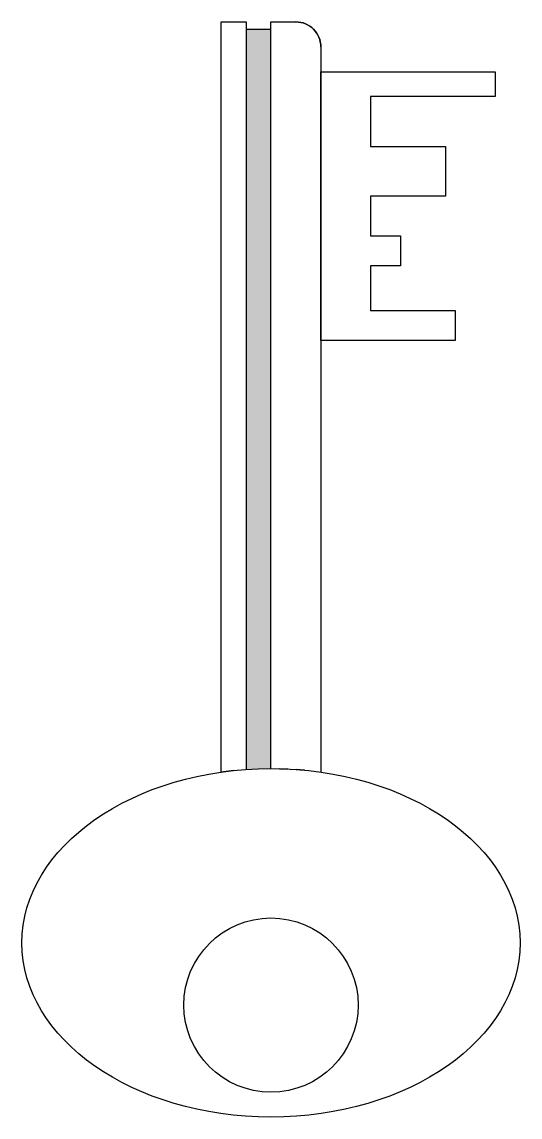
# Model space of a CAD drawing. Header units: millimetres. Extents: x 192 to 392, y 64 to 504.
import ezdxf

# ---------------------------------------------------------------- set-up
doc = ezdxf.new("R2010")
doc.units = ezdxf.units.MM
doc.header["$MEASUREMENT"] = 0
doc.layers.add('thick', color=7, linetype='Continuous')

msp = doc.modelspace()

# ---------------------------------------------------------------- hatches: boundary and pattern name
at = {"layer": 'thick'}
h = msp.add_hatch(color=256, dxfattribs=at)
h.dxf.hatch_style = 1
edge = h.paths.add_edge_path()
edge.add_line((292.39, 500.65), (282.39, 500.65))
edge.add_line((282.39, 500.65), (282.39, 203.18))
edge.add_ellipse((292.39, 133.53), major_axis=(-100, 0), ratio=0.7, start_angle=270, end_angle=275.7392, ccw=False)
edge.add_line((292.39, 203.53), (292.39, 500.65))

# ---------------------------------------------------------------- linework, layer by layer
for p, q in [((282.39, 500.65), (292.39, 500.65)), ((277.37, 202.74), (272.39, 202.12)), ((272.39, 202.12), (274.88, 202.45)), ((274.88, 202.45), (277.37, 202.74)), ((295.75, 203.49), (297.43, 203.44)), ((299.1, 203.37), (295.75, 203.49)), ((297.43, 203.44), (299.1, 203.37)), ((302.44, 203.18), (304.11, 203.05)), ((305.78, 202.9), (302.44, 203.18)), ((304.11, 203.05), (305.78, 202.9))]:
    msp.add_line(p, q, dxfattribs=at)
for points in [[(272.39, 202.12), (272.39, 503.53), (282.39, 503.53), (282.39, 203.18)], [(312.39, 493.53), (312.39, 202.12)]]:
    msp.add_lwpolyline(points, dxfattribs=at)
msp.add_lwpolyline([(292.39, 203.53), (292.39, 503.53), (302.39, 503.53, -0.414214), (312.39, 493.53, 0.414214), (302.39, 503.53)], format="xyb", dxfattribs=at)
msp.add_lwpolyline([(312.39, 483.53), (382.39, 483.53), (382.39, 473.53), (332.39, 473.53), (332.39, 453.53), (362.39, 453.53), (362.39, 433.53), (332.39, 433.53), (332.39, 417.53), (344.39, 417.53), (344.39, 405.53), (332.39, 405.53), (332.39, 387.53), (366.39, 387.53), (366.39, 375.53), (312.39, 375.53)], close=True, dxfattribs=at)
msp.add_circle((292.39, 108.53), 35, dxfattribs=at)
msp.add_ellipse((292.39, 133.53), major_axis=(-100, 0), ratio=0.7, dxfattribs=at)

doc.saveas('drawing.dxf')
